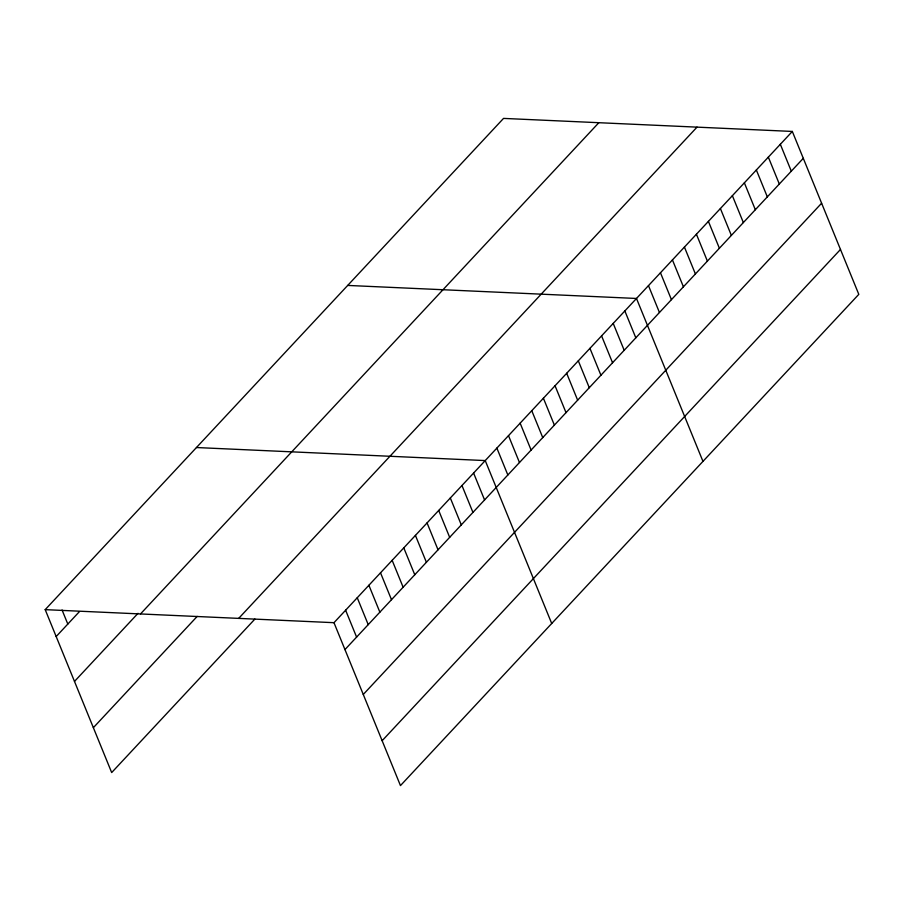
<?xml version="1.0" encoding="UTF-8"?>
<svg xmlns="http://www.w3.org/2000/svg" width="904" height="904" viewBox="0 0 904 904"><rect width="100%" height="100%" fill="white"/><g stroke="black" fill="none" stroke-linecap="round" stroke-linejoin="round"><path stroke-width="1.36" d="M254.883 619.082L111.678 772.558L45.2 609.646L503.539 118.401L792.322 131.442L858.8 294.354L400.461 785.599L333.983 622.686L792.322 131.442M56.172 636.54L79.439 611.601M74.49 681.424L138.029 613.319M140.493 613.952L598.832 122.707M93.361 727.675L197.185 616.404M238.69 618.381L697.018 127.136M344.955 649.58L803.294 158.324M363.272 694.464L821.612 203.219M382.143 740.715L840.483 249.459M347.701 285.427L636.484 298.467L702.962 461.379M196.45 447.536L485.233 460.577L551.711 623.489M45.2 609.646L333.983 622.686M780.333 144.29L791.305 171.172M768.343 157.138L779.316 184.02M756.354 169.986L767.326 196.869M744.365 182.834L755.337 209.717M732.376 195.682L743.359 222.565M720.398 208.53L731.37 235.413M708.408 221.378L719.381 248.261M696.419 234.226L707.391 261.109M684.43 247.074L695.402 273.957M672.44 259.923L683.413 286.805M660.462 272.771L671.435 299.653M648.473 285.619L659.445 312.501M624.845 310.931L635.817 337.825M613.217 323.406L624.189 350.289M601.578 335.87L612.55 362.764M589.95 348.345L600.923 375.228M578.311 360.82L589.284 387.703M566.672 373.284L577.645 400.178M555.045 385.759L566.017 412.642M543.406 398.223L554.378 425.117M531.767 410.698L542.739 437.581M520.139 423.162L531.111 450.056M508.5 435.638L519.472 462.52M496.872 448.101L507.845 474.995M473.594 473.041L484.567 499.935M461.967 485.516L472.939 512.398M450.328 497.991L461.3 524.874M438.7 510.455L449.672 537.349M427.061 522.93L438.033 549.813M415.422 535.394L426.394 562.288M403.794 547.869L414.766 574.752M392.155 560.333L403.127 587.227M380.516 572.808L391.5 599.691M368.888 585.272L379.861 612.166M357.249 597.747L368.222 624.63M345.622 610.211L356.594 637.105M62.06 609.985L67.811 624.065"/></g></svg>
